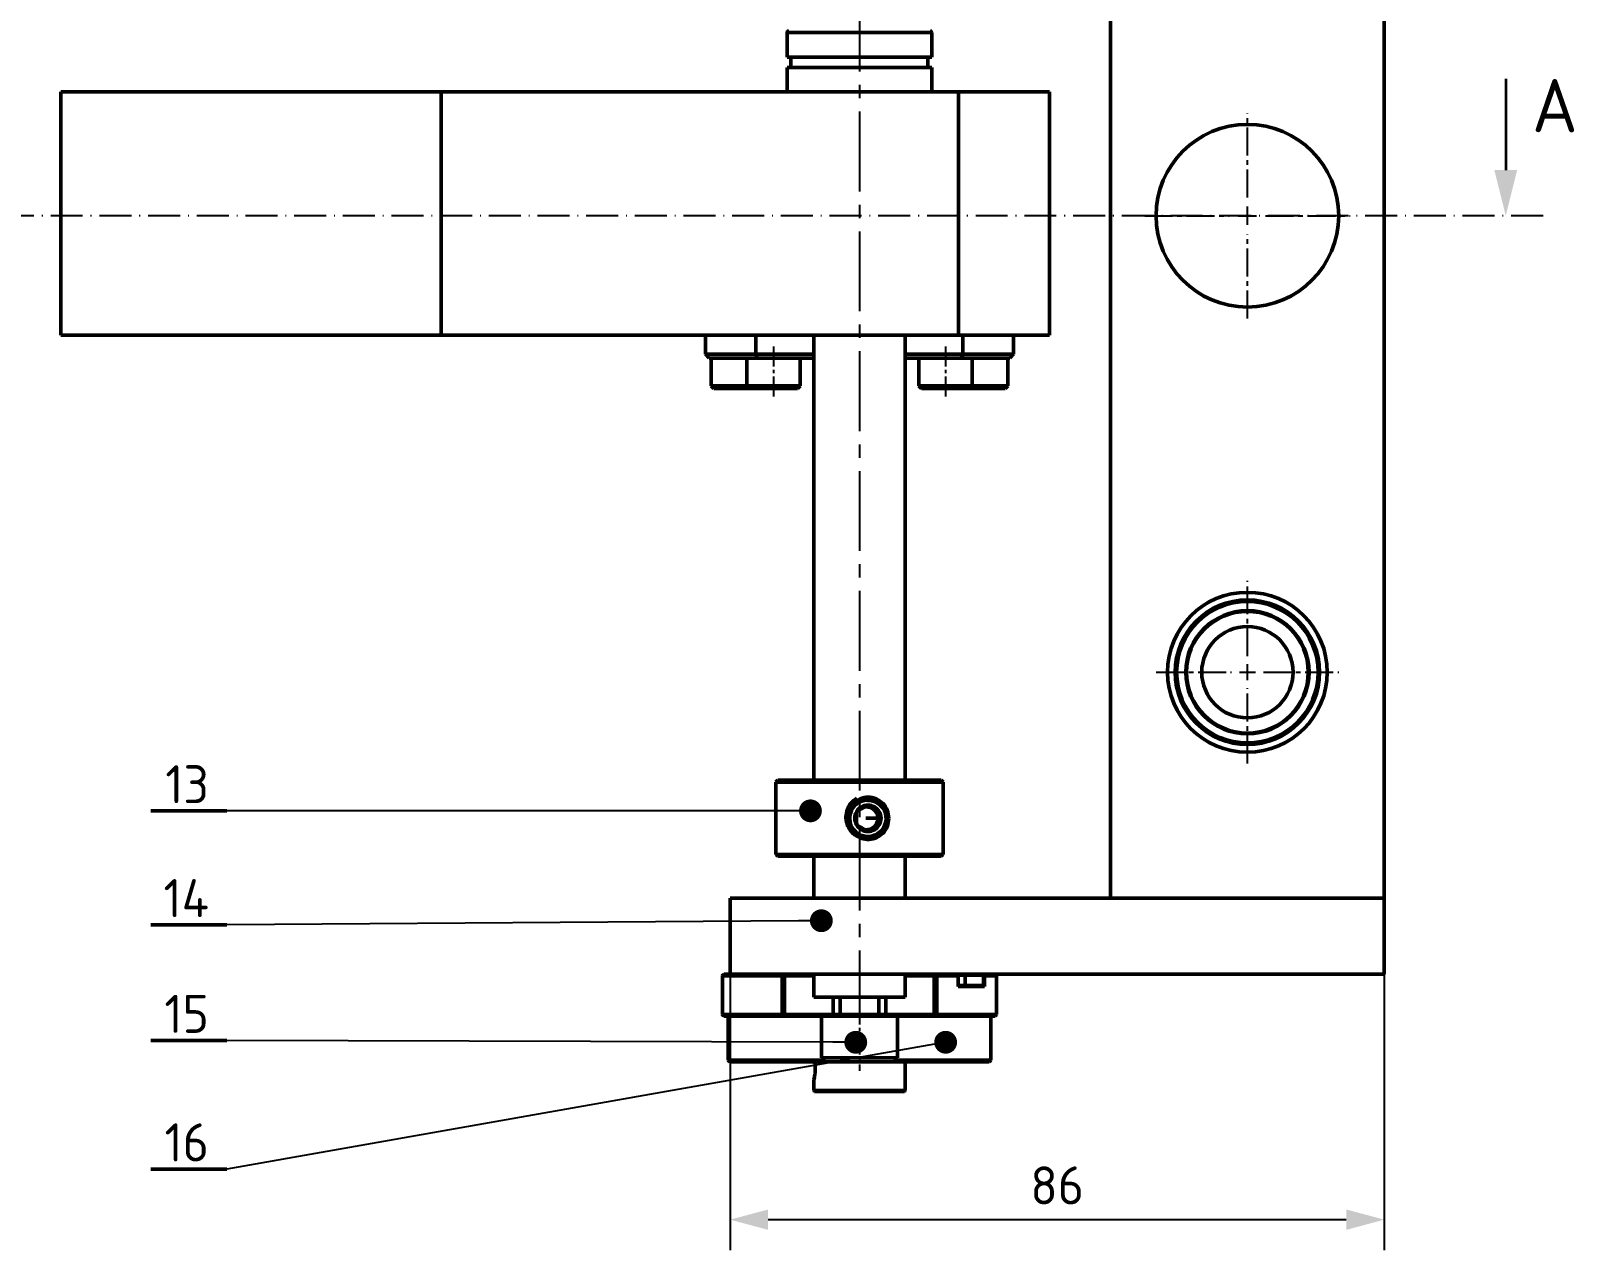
# Model space of a CAD drawing. Header units: millimetres. Extents: x 55 to 11032, y -227 to 3957.
# Drawn here: x 2270.9 to 2473.8, y 3379.3 to 3539.6 of the extents above; entities that cross this region are included whole.
import ezdxf
from ezdxf import colors
from ezdxf.entities.mleader import LeaderData, LeaderLine
from ezdxf.math import Vec2, Vec3

# ---------------------------------------------------------------- set-up
doc = ezdxf.new("R2010")
doc.units = ezdxf.units.MM
doc.header["$LTSCALE"] = 0.7
doc.header["$PDMODE"] = 35
doc.header["$PDSIZE"] = -4
doc.linetypes.add('ACAD_ISO10W100', pattern=[18, 12, -3, 0, -3])
doc.linetypes.add('CENTER2', pattern=[1.125, 0.75, -0.125, 0.125, -0.125])
doc.layers.get('0').update_dxf_attribs({"color": 255})
for name, color, linetype, lineweight in [('AM_5', 10, 'Continuous', 25), ('AMC_Contour', 7, 'Continuous', 50), ('CON', 7, 'Continuous', 50), ('DIM', 94, 'Continuous', 25), ('screw', 33, 'Continuous', 13)]:
    doc.layers.add(name, color=color, linetype=linetype, lineweight=lineweight)
doc.styles.add('TCVN-7284', font='tcvn+7284-2003r.ttf')
doc.styles.add('TCVN7824', font='tcvn+7284-2003r.ttf', dxfattribs={"height": 3.5})
doc.dimstyles.new('TCVN_ISO-25_RadiusDia', dxfattribs={"dimtxt": 2.5, "dimasz": 2.5, "dimexe": 2, "dimexo": 0, "dimgap": 1, "dimtad": 1, "dimtoh": 1, "dimtxsty": 'TCVN-7284', "dimblk": 'Arrow', "dimcen": 0, "dimclrd": 256, "dimclre": 256, "dimclrt": 256, "dimadec": 0, "dimazin": 0, "dimtfac": 1, "dimtofl": 0, "dimtmove": 1, "dimatfit": 0, "dimldrblk": 'Arrow', "dimfxl": 1, "dimlwd": -1, "dimlwe": -1, "dimarcsym": 0})

# ---------------------------------------------------------------- blocks, each defined once
blk = doc.blocks.new('_Dot')
at = {"color": 0, "linetype": 'ByBlock', "lineweight": -2}
blk.add_line((-0.5, 0), (-1, 0), dxfattribs=at)
at = {"color": 0, "linetype": 'ByBlock', "const_width": 0.5}
blk.add_lwpolyline([(-0.25, 0, 1), (0.25, 0, 1)], format="xyb", close=True, dxfattribs=at)
blk = doc.blocks.new('Arrow')
at = {"layer": 'DIM'}
blk.add_solid([(-1, 0.268), (-1, -0.268), (0, 0)], dxfattribs=at)
blk = doc.blocks.new('*D947')
at = {"layer": 'Defpoints', "color": 0, "ltscale": 0.2, "transparency": 16777216}
for p in [(2362.86, 3415.58), (2448.86, 3415.58), (2448.86, 3383.32)]:
    blk.add_point(p, dxfattribs=at)
at = {"layer": 'DIM', "ltscale": 0.2, "transparency": 16777216}
for p, q in [((2362.86, 3415.58), (2362.86, 3379.32)), ((2448.86, 3415.58), (2448.86, 3379.32)), ((2367.86, 3383.32), (2443.86, 3383.32))]:
    blk.add_line(p, q, dxfattribs=at)
at = {"layer": 'DIM', "ltscale": 0.2, "transparency": 16777216, "xscale": 5.000000000000284, "yscale": 5.000000000000284, "zscale": 5.000000000000284, "rotation": 180}
blk.add_blockref('Arrow', (2362.86, 3383.32), dxfattribs=at)
at = {"layer": 'DIM', "ltscale": 0.2, "transparency": 16777216, "xscale": 5.000000000000284, "yscale": 5.000000000000284, "zscale": 5.000000000000284}
blk.add_blockref('Arrow', (2448.86, 3383.32), dxfattribs=at)
at = {"layer": 'DIM', "ltscale": 0.2, "transparency": 16777216, "insert": (2405.86, 3387.82), "char_height": 5, "attachment_point": 5, "style": 'TCVN-7284'}
blk.add_mtext('86', dxfattribs=at)
blk = doc.blocks.new('*U903')
at = {"layer": 'AM_5', "color": 0, "linetype": 'CENTER2', "ltscale": 7, "transparency": 16777216}
for p, q in [((0, 2.1), (0, 12)), ((-12, 0), (-2.1, 0)), ((2.1, 0), (12, 0)), ((0, -12), (0, -2.1))]:
    blk.add_line(p, q, dxfattribs=at)
at = {"layer": 'AM_5', "color": 0, "linetype": 'Continuous', "ltscale": 7, "transparency": 16777216}
for p, q in [((-1.05, 0), (1.05, 0)), ((0, -1.05), (0, 1.05))]:
    blk.add_line(p, q, dxfattribs=at)
blk = doc.blocks.new('*U904')
at = {"layer": 'AM_5', "color": 0, "linetype": 'CENTER2', "ltscale": 7, "transparency": 16777216}
for p, q in [((0, 2.4), (0, 13.5)), ((-13.5, 0), (-2.4, 0)), ((2.4, 0), (13.5, 0)), ((0, -13.5), (0, -2.4))]:
    blk.add_line(p, q, dxfattribs=at)
at = {"layer": 'AM_5', "color": 0, "linetype": 'Continuous', "ltscale": 7, "transparency": 16777216}
for p, q in [((-1.2, 0), (1.2, 0)), ((0, -1.2), (0, 1.2))]:
    blk.add_line(p, q, dxfattribs=at)
blk = doc.blocks.new('*U921')
at = {"layer": 'AM_5', "color": 0, "linetype": 'CENTER2', "ltscale": 5, "transparency": 16777216}
blk.add_line((0, 4.35), (0, -4.35), dxfattribs=at)
blk = doc.blocks.new('*U922')
at = {"layer": 'AM_5', "color": 0, "linetype": 'CENTER2', "ltscale": 5, "transparency": 16777216}
blk.add_line((0, 3.4), (0, -3.4), dxfattribs=at)
blk = doc.blocks.new('*U923')
at = {"layer": 'AM_5', "color": 0, "linetype": 'CENTER2', "ltscale": 5, "transparency": 16777216}
blk.add_line((0, 3.4), (0, -3.4), dxfattribs=at)
blk = doc.blocks.new('*U926')
at = {"layer": 'AM_5', "color": 0, "linetype": 'CENTER2', "ltscale": 20, "transparency": 16777216}
blk.add_line((0, 40.14), (0, -158.43), dxfattribs=at)

msp = doc.modelspace()

# ---------------------------------------------------------------- linework, layer by layer
at = {"color": 4, "linetype": 'Continuous', "lineweight": 35}
msp.add_solid([(2464.831, 3515.277), (2463.331, 3521.277), (2466.331, 3521.277)], dxfattribs=at)
at = {"layer": 'AM_5', "color": 2, "linetype": 'ACAD_ISO10W100', "ltscale": 0.5}
msp.add_line((2469.745, 3515.277), (2253.985, 3515.277), dxfattribs=at)
at = {"layer": 'CON'}
for p, q in [((2412.865, 3605.577), (2412.865, 3425.577)), ((2448.865, 3605.577), (2448.865, 3425.577)), ((2370.365, 3539.377), (2370.365, 3536.127)), ((2370.365, 3539.377), (2389.365, 3539.377)), ((2389.365, 3536.127), (2389.365, 3539.377)), ((2370.365, 3536.127), (2385.103, 3536.127)), ((2370.365, 3534.777), (2370.365, 3531.577)), ((2370.365, 3534.777), (2389.365, 3534.777)), ((2370.865, 3536.127), (2370.865, 3534.777)), ((2385.103, 3536.127), (2389.365, 3536.127)), ((2388.865, 3534.777), (2388.865, 3536.127)), ((2389.365, 3531.577), (2389.365, 3534.777)), ((2274.865, 3531.577), (2274.865, 3499.577)), ((2274.865, 3531.577), (2324.865, 3531.577)), ((2324.865, 3531.577), (2324.865, 3499.577)), ((2392.865, 3531.577), (2324.865, 3531.577)), ((2392.865, 3499.577), (2392.865, 3531.577)), ((2392.865, 3531.577), (2404.865, 3531.577)), ((2404.865, 3531.577), (2404.865, 3499.577)), ((2324.865, 3499.577), (2274.865, 3499.577)), ((2392.865, 3499.577), (2324.865, 3499.577)), ((2359.615, 3499.577), (2359.615, 3497.077)), ((2359.615, 3497.077), (2360.115, 3496.577)), ((2359.615, 3497.077), (2366.261, 3497.077)), ((2366.455, 3496.577), (2360.115, 3496.577)), ((2360.365, 3492.927), (2360.365, 3496.577)), ((2365.051, 3496.577), (2367.365, 3496.577)), ((2365.051, 3492.927), (2365.051, 3496.577)), ((2360.715, 3492.577), (2360.365, 3492.927)), ((2360.365, 3492.927), (2367.365, 3492.927)), ((2360.715, 3492.577), (2367.015, 3492.577)), ((2365.401, 3492.577), (2365.051, 3492.927)), ((2365.051, 3492.927), (2372.051, 3492.927)), ((2365.401, 3492.577), (2371.701, 3492.577)), ((2296.707, 3437.055), (2286.707, 3437.055)), ((2296.707, 3422.086), (2286.707, 3422.086)), ((2296.707, 3406.871), (2286.707, 3406.871)), ((2296.707, 3389.973), (2286.707, 3389.973))]:
    msp.add_line(p, q, dxfattribs=at)
at = {"layer": 'CON', "color": 7, "linetype": 'Continuous'}
for p, q in [((2366.261, 3499.577), (2366.261, 3497.077)), ((2373.865, 3499.577), (2373.865, 3441.077)), ((2385.865, 3441.077), (2385.865, 3499.577)), ((2404.865, 3499.577), (2392.865, 3499.577)), ((2393.468, 3499.577), (2393.468, 3497.077)), ((2400.115, 3497.077), (2400.115, 3499.577)), ((2366.261, 3497.077), (2373.865, 3497.077)), ((2366.455, 3496.577), (2366.261, 3497.077)), ((2367.103, 3496.577), (2366.455, 3496.577)), ((2366.455, 3496.577), (2372.051, 3496.577)), ((2369.999, 3496.577), (2367.103, 3496.577)), ((2373.865, 3496.577), (2369.999, 3496.577)), ((2372.051, 3496.577), (2372.051, 3492.927)), ((2385.865, 3497.077), (2393.468, 3497.077)), ((2389.73, 3496.577), (2385.865, 3496.577)), ((2387.678, 3492.927), (2387.678, 3496.577)), ((2387.678, 3496.577), (2394.678, 3496.577)), ((2392.627, 3496.577), (2389.73, 3496.577)), ((2392.365, 3496.577), (2399.365, 3496.577)), ((2393.274, 3496.577), (2392.627, 3496.577)), ((2393.468, 3497.077), (2393.274, 3496.577)), ((2399.615, 3496.577), (2393.274, 3496.577)), ((2393.468, 3497.077), (2400.115, 3497.077)), ((2394.678, 3496.577), (2394.678, 3492.927)), ((2399.365, 3496.577), (2399.365, 3492.927)), ((2399.615, 3496.577), (2400.115, 3497.077)), ((2372.051, 3492.927), (2371.701, 3492.577)), ((2388.028, 3492.577), (2387.678, 3492.927)), ((2387.678, 3492.927), (2394.678, 3492.927)), ((2388.028, 3492.577), (2394.328, 3492.577)), ((2392.365, 3492.927), (2399.365, 3492.927)), ((2394.678, 3492.927), (2394.328, 3492.577)), ((2399.015, 3492.577), (2394.328, 3492.577)), ((2399.365, 3492.927), (2399.015, 3492.577)), ((2369.115, 3441.077), (2368.865, 3440.827)), ((2390.615, 3441.077), (2369.115, 3441.077)), ((2390.865, 3440.827), (2390.615, 3441.077)), ((2368.865, 3440.827), (2368.865, 3431.327)), ((2368.865, 3440.827), (2390.865, 3440.827)), ((2390.865, 3431.327), (2390.865, 3440.827)), ((2368.865, 3431.327), (2369.115, 3431.077)), ((2390.865, 3431.327), (2368.865, 3431.327)), ((2369.115, 3431.077), (2390.615, 3431.077)), ((2373.865, 3431.077), (2373.865, 3425.577)), ((2385.865, 3425.577), (2385.865, 3431.077)), ((2390.615, 3431.077), (2390.865, 3431.327)), ((2362.865, 3425.577), (2362.865, 3415.577)), ((2362.865, 3425.577), (2448.865, 3425.577)), ((2412.865, 3425.577), (2448.865, 3425.577)), ((2448.865, 3425.577), (2448.865, 3415.577)), ((2361.865, 3415.377), (2361.865, 3410.277)), ((2362.065, 3415.577), (2362.865, 3415.577)), ((2362.865, 3415.577), (2448.865, 3415.577)), ((2370.032, 3415.377), (2369.686, 3415.377)), ((2369.686, 3410.277), (2369.686, 3415.377)), ((2370.032, 3415.377), (2370.032, 3410.277)), ((2373.865, 3415.577), (2373.865, 3412.577)), ((2385.865, 3412.577), (2385.865, 3415.577)), ((2389.698, 3410.277), (2389.698, 3415.377)), ((2390.044, 3415.377), (2389.698, 3415.377)), ((2390.044, 3415.377), (2390.044, 3410.277)), ((2392.834, 3415.377), (2390.044, 3415.377)), ((2392.834, 3413.977), (2392.834, 3415.377)), ((2392.862, 3414.046), (2392.862, 3415.377)), ((2393.774, 3415.477), (2393.746, 3415.577)), ((2393.774, 3414.077), (2393.774, 3415.477)), ((2396.083, 3415.477), (2393.774, 3415.477)), ((2396.167, 3415.377), (2396.314, 3415.377)), ((2396.167, 3414.077), (2396.167, 3415.377)), ((2396.314, 3415.377), (2396.314, 3413.977)), ((2397.865, 3410.277), (2397.865, 3415.377)), ((2373.865, 3412.577), (2385.865, 3412.577)), ((2392.832, 3414.077), (2396.182, 3414.077)), ((2396.314, 3413.977), (2392.834, 3413.977)), ((2369.799, 3410.077), (2362.065, 3410.077)), ((2362.615, 3410.077), (2362.615, 3404.277)), ((2369.686, 3410.277), (2370.032, 3410.277)), ((2370.214, 3410.077), (2369.799, 3410.077)), ((2370.032, 3410.277), (2376.417, 3410.277)), ((2376.599, 3410.077), (2370.214, 3410.077)), ((2374.865, 3404.577), (2374.865, 3410.077)), ((2374.865, 3410.077), (2384.865, 3410.077)), ((2376.417, 3410.277), (2377.329, 3410.277)), ((2377.329, 3410.077), (2376.599, 3410.077)), ((2377.329, 3410.277), (2382.401, 3410.277)), ((2377.329, 3410.277), (2377.329, 3410.077)), ((2382.401, 3410.077), (2377.329, 3410.077)), ((2382.401, 3410.277), (2382.401, 3410.077)), ((2382.401, 3410.277), (2383.312, 3410.277)), ((2383.13, 3410.077), (2382.401, 3410.077)), ((2389.515, 3410.077), (2383.13, 3410.077)), ((2383.312, 3410.277), (2389.698, 3410.277)), ((2384.865, 3410.077), (2384.865, 3404.577)), ((2389.931, 3410.077), (2389.515, 3410.077)), ((2389.698, 3410.277), (2390.044, 3410.277)), ((2397.665, 3410.077), (2389.931, 3410.077)), ((2397.115, 3404.277), (2397.115, 3410.077)), ((2375.365, 3404.077), (2374.865, 3404.577)), ((2374.865, 3404.577), (2384.865, 3404.577)), ((2384.865, 3404.577), (2384.365, 3404.077)), ((2375.365, 3404.077), (2362.815, 3404.077)), ((2375.365, 3404.077), (2384.365, 3404.077)), ((2396.915, 3404.077), (2384.365, 3404.077)), ((2385.865, 3400.277), (2385.865, 3404.077)), ((2373.865, 3401.677), (2373.865, 3400.277)), ((2373.865, 3400.277), (2373.965, 3400.177)), ((2373.865, 3400.277), (2385.865, 3400.277)), ((2385.765, 3400.177), (2373.965, 3400.177)), ((2385.765, 3400.177), (2385.865, 3400.277))]:
    msp.add_line(p, q, dxfattribs=at)
at = {"layer": 'CON', "color": 7}
for p, q in [((2380.545, 3438.437), (2380.737, 3438.572)), ((2381.532, 3437.376), (2380.786, 3437.809)), ((2382.278, 3436.943), (2381.532, 3437.376)), ((2382.278, 3436.943), (2382.473, 3436.943)), ((2382.278, 3436.077), (2382.278, 3436.943)), ((2380.697, 3436.077), (2382.278, 3436.077)), ((2381.532, 3434.778), (2382.278, 3435.211)), ((2382.278, 3435.211), (2382.278, 3436.077)), ((2382.278, 3435.211), (2382.473, 3435.211)), ((2383.714, 3436.077), (2383.453, 3436.077)), ((2380.786, 3434.345), (2381.532, 3434.778))]:
    msp.add_line(p, q, dxfattribs=at)
at = {"layer": 'CON', "color": 8}
msp.add_line((2383.449, 3436.077), (2383.453, 3436.077), dxfattribs=at)
at = {"layer": 'CON', "color": 8, "linetype": 'Continuous'}
for p, q in [((2369.686, 3415.377), (2361.865, 3415.377)), ((2373.865, 3415.377), (2370.032, 3415.377)), ((2389.698, 3415.377), (2385.865, 3415.377)), ((2392.862, 3415.377), (2392.834, 3415.377)), ((2393.774, 3415.477), (2392.836, 3415.477)), ((2397.865, 3415.377), (2396.314, 3415.377)), ((2376.417, 3410.277), (2376.417, 3412.577)), ((2377.329, 3412.577), (2377.329, 3410.277)), ((2382.401, 3410.277), (2382.401, 3412.577)), ((2383.312, 3412.577), (2383.312, 3410.277)), ((2361.865, 3410.277), (2369.686, 3410.277)), ((2390.044, 3410.277), (2397.865, 3410.277)), ((2362.615, 3404.277), (2375.165, 3404.276)), ((2384.571, 3404.284), (2397.115, 3404.277))]:
    msp.add_line(p, q, dxfattribs=at)
at = {"layer": 'CON', "color": 7, "linetype": 'Continuous', "flags": 128}
for points in [[(2369.686, 3415.377), (2369.688, 3415.416), (2369.694, 3415.453), (2369.705, 3415.488), (2369.719, 3415.518), (2369.736, 3415.543), (2369.755, 3415.562), (2369.777, 3415.573), (2369.799, 3415.577)], [(2390.044, 3415.377), (2390.042, 3415.416), (2390.035, 3415.453), (2390.025, 3415.488), (2390.011, 3415.518), (2389.993, 3415.543), (2389.974, 3415.562), (2389.953, 3415.573), (2389.931, 3415.577)], [(2396.083, 3415.477), (2396.084, 3415.496), (2396.087, 3415.515), (2396.092, 3415.532), (2396.099, 3415.548), (2396.108, 3415.56), (2396.117, 3415.569), (2396.128, 3415.575), (2396.139, 3415.577)], [(2369.686, 3410.277), (2369.688, 3410.238), (2369.694, 3410.2), (2369.705, 3410.166), (2369.719, 3410.135), (2369.736, 3410.111), (2369.755, 3410.092), (2369.777, 3410.081), (2369.799, 3410.077)], [(2390.044, 3410.277), (2390.042, 3410.238), (2390.035, 3410.2), (2390.025, 3410.166), (2390.011, 3410.135), (2389.993, 3410.111), (2389.974, 3410.092), (2389.953, 3410.081), (2389.931, 3410.077)]]:
    msp.add_lwpolyline(points, dxfattribs=at)
at = {"layer": 'CON'}
msp.add_circle((2430.865, 3515.277), 12, dxfattribs=at)
at = {"layer": 'CON', "color": 7, "linetype": 'Continuous'}
for radius in [10.5, 9.5, 9.3, 8.1, 8, 6]:
    msp.add_circle((2430.865, 3455.277), radius, dxfattribs=at)
at = {"layer": 'CON'}
for centre, start, end in [((2370.565, 3539.377), 90, 180), ((2389.165, 3539.377), 0, 90)]:
    msp.add_arc(centre, 0.2, start, end, dxfattribs=at)
at = {"layer": 'CON', "color": 7}
for centre, radius, start, end in [((2380.938, 3436.064), 2.516, 0.2871, 340.52933), ((2380.975, 3436.084), 2.392, 100.36096, 34.41956), ((2380.998, 3436.077), 1.74, 150.15106, 209.84894), ((2380.796, 3436.08), 1.5, 138.56207, 152.93988), ((2380.983, 3436.088), 1.721, 90.05883, 150.20984), ((2380.786, 3436.092), 1.485, 59.84778, 101.71098), ((2380.712, 3436.024), 2.419, 83.62125, 93.95815), ((2380.98, 3436.096), 2.332, 44.8075, 89.97301), ((2380.979, 3436.088), 1.721, 29.79016, 89.94117), ((2380.777, 3436.078), 1.501, 359.94191, 59.79015), ((2380.964, 3436.077), 1.74, 330.15106, 29.84894), ((2381.106, 3435.84), 2.437, 40.90704, 51.19095), ((2380.795, 3436.074), 1.5, 207.78418, 221.24082), ((2380.983, 3436.066), 1.721, 209.79016, 269.94117), ((2380.979, 3436.066), 1.721, 270.05883, 330.20984), ((2380.777, 3436.075), 1.501, 300.20985, 0.05809), ((2380.786, 3436.062), 1.485, 257.62805, 300.15226)]:
    msp.add_arc(centre, radius, start, end, dxfattribs=at)
at = {"layer": 'CON', "color": 7, "linetype": 'Continuous'}
for centre, radius, start, end in [((2362.065, 3415.377), 0.2, 90, 180), ((2370.223, 3415.385), 0.192, 92.77315, 182.5276), ((2389.506, 3415.385), 0.192, 357.4724, 87.22685), ((2397.665, 3415.377), 0.2, 0, 90), ((2362.065, 3410.277), 0.2, 180, 270), ((2370.223, 3410.268), 0.192, 177.4724, 267.22685), ((2376.609, 3410.268), 0.192, 177.4724, 267.22685), ((2383.121, 3410.268), 0.192, 272.77315, 2.5276), ((2389.506, 3410.268), 0.192, 272.77315, 2.5276), ((2397.665, 3410.277), 0.2, 270, 0), ((2362.815, 3404.277), 0.2, 180, 270), ((2396.915, 3404.277), 0.2, 270, 0)]:
    msp.add_arc(centre, radius, start, end, dxfattribs=at)
at = {"layer": 'CON', "color": 7}
for points, knots in [([(2383.714, 3436.077), (2383.671, 3436.44), (2383.585, 3437.164), (2382.981, 3438.094), (2382.225, 3438.593), (2381.541, 3438.809), (2381.005, 3438.866), (2380.466, 3438.81), (2379.774, 3438.59), (2378.989, 3438.09), (2378.478, 3437.315), (2378.259, 3436.622), (2378.186, 3435.897), (2378.378, 3434.99), (2378.99, 3434.067), (2379.769, 3433.56), (2380.464, 3433.345), (2381.004, 3433.289), (2381.541, 3433.343), (2382.225, 3433.559), (2382.979, 3434.061), (2383.586, 3434.989), (2383.671, 3435.713), (2383.714, 3436.077)], [0, 0, 0, 0, 0.0626387, 0.1247605, 0.1875809, 0.2192108, 0.249932, 0.2807569, 0.3125454, 0.3748751, 0.4375001, 0.4689049, 0.4999691, 0.5627824, 0.624794, 0.6872779, 0.7190476, 0.7500188, 0.7808353, 0.8123752, 0.8751735, 0.9373407, 1, 1, 1, 1]), ([(2379.509, 3438.711), (2379.245, 3438.514), (2378.72, 3438.123), (2378.227, 3437.245), (2378.057, 3436.375), (2378.129, 3435.622), (2378.331, 3435.007), (2378.667, 3434.444), (2379.055, 3434.068), (2379.374, 3433.816), (2379.548, 3433.758), (2379.633, 3433.73)], [0, 0, 0, 0, 0.1616183, 0.3215108, 0.4843174, 0.5916684, 0.6908509, 0.8012343, 0.9104378, 0.9561771, 1, 1, 1, 1]), ([(2379.489, 3436.943), (2379.48, 3436.621), (2379.464, 3436.041), (2379.481, 3435.467), (2379.489, 3435.211)], [0, 0, 0, 0, 0.5538811, 1, 1, 1, 1]), ([(2380.981, 3437.809), (2380.695, 3437.648), (2380.179, 3437.358), (2379.702, 3437.071), (2379.489, 3436.943)], [0, 0, 0, 0, 0.5538811, 1, 1, 1, 1]), ([(2380.952, 3433.429), (2381.022, 3433.425), (2381.27, 3433.409), (2381.737, 3433.544), (2382.272, 3433.796), (2382.784, 3434.224), (2383.174, 3434.762), (2383.356, 3435.27), (2383.425, 3435.652), (2383.455, 3436.035), (2383.396, 3436.544), (2383.207, 3437.055), (2383.026, 3437.322), (2382.948, 3437.436)], [0, 0, 0, 0, 0.038309, 0.1349468, 0.2596569, 0.3593282, 0.4950553, 0.6160587, 0.6491806, 0.7061199, 0.8242015, 0.9250541, 1, 1, 1, 1]), ([(2382.473, 3436.943), (2382.187, 3437.104), (2381.671, 3437.394), (2381.194, 3437.681), (2380.981, 3437.809)], [0, 0, 0, 0, 0.5538811, 1, 1, 1, 1]), ([(2382.473, 3435.211), (2382.464, 3435.532), (2382.448, 3436.113), (2382.465, 3436.687), (2382.473, 3436.943)], [0, 0, 0, 0, 0.55388111, 1, 1, 1, 1]), ([(2379.489, 3435.211), (2379.757, 3435.05), (2380.241, 3434.76), (2380.753, 3434.473), (2380.981, 3434.345)], [0, 0, 0, 0, 0.55388111, 1, 1, 1, 1]), ([(2380.981, 3434.345), (2381.249, 3434.506), (2381.733, 3434.796), (2382.244, 3435.083), (2382.473, 3435.211)], [0, 0, 0, 0, 0.5538811, 1, 1, 1, 1])]:
    msp.add_open_spline(points, degree=3, knots=knots, dxfattribs=at)
at = {"layer": 'CON', "color": 7, "linetype": 'Continuous'}
for points, knots in [([(2392.834, 3415.377), (2392.833, 3415.399), (2392.829, 3415.443), (2392.803, 3415.503), (2392.764, 3415.548), (2392.72, 3415.573), (2392.69, 3415.576), (2392.678, 3415.577)], [0, 0, 0, 0, 0.2117291, 0.4229064, 0.6347412, 0.8489346, 1, 1, 1, 1]), ([(2392.859, 3415.377), (2392.86, 3415.389), (2392.862, 3415.427), (2392.837, 3415.486), (2392.791, 3415.54), (2392.735, 3415.572), (2392.695, 3415.574), (2392.678, 3415.575)], [0, 0, 0, 0, 0.1170124, 0.371882, 0.6019023, 0.8227375, 1, 1, 1, 1]), ([(2396.167, 3415.377), (2396.167, 3415.384), (2396.166, 3415.402), (2396.156, 3415.43), (2396.137, 3415.456), (2396.112, 3415.474), (2396.092, 3415.476), (2396.083, 3415.477)], [0, 0, 0, 0, 0.1309309, 0.3450836, 0.5623634, 0.7812083, 1, 1, 1, 1]), ([(2396.139, 3415.577), (2396.159, 3415.575), (2396.199, 3415.57), (2396.252, 3415.535), (2396.291, 3415.483), (2396.312, 3415.427), (2396.314, 3415.391), (2396.314, 3415.377)], [0, 0, 0, 0, 0.2176387, 0.4358515, 0.6533041, 0.8683427, 1, 1, 1, 1]), ([(2392.834, 3413.977), (2392.835, 3413.977), (2392.843, 3413.989), (2392.855, 3414.012), (2392.864, 3414.036), (2392.862, 3414.045), (2392.862, 3414.046)], [0, 0, 0, 0, 0.0195027, 0.46754, 0.9715203, 1, 1, 1, 1]), ([(2396.182, 3414.077), (2396.19, 3414.076), (2396.207, 3414.075), (2396.236, 3414.063), (2396.268, 3414.042), (2396.296, 3414.012), (2396.309, 3413.989), (2396.314, 3413.977), (2396.314, 3413.977)], [0, 0, 0, 0, 0.1398878, 0.27911649, 0.47547228, 0.74757329, 0.9894704, 1, 1, 1, 1]), ([(2373.865, 3401.677), (2373.869, 3401.693), (2373.877, 3401.725), (2373.935, 3401.975), (2374.001, 3402.346), (2374.051, 3402.819), (2374.06, 3403.326), (2374.031, 3403.769), (2373.997, 3403.988), (2373.983, 3404.077)], [0, 0, 0, 0, 0.1486259, 0.2971467, 0.4484199, 0.6018968, 0.7522705, 0.899031, 1, 1, 1, 1])]:
    msp.add_open_spline(points, degree=3, knots=knots, dxfattribs=at)
at = {"layer": 'screw', "color": 4, "linetype": 'Continuous', "lineweight": 35}
msp.add_line((2464.831, 3533.277), (2464.831, 3521.277), dxfattribs=at)

# ---------------------------------------------------------------- block references
at = {"layer": 'AM_5', "linetype": 'CENTER2', "ltscale": 20}
msp.add_blockref('*U926', (2379.865, 3567.577), dxfattribs=at)
at = {"layer": 'AM_5', "linetype": 'CENTER2', "ltscale": 7}
for name, p in [('*U904', (2430.865, 3515.277)), ('*U903', (2430.865, 3455.277))]:
    msp.add_blockref(name, p, dxfattribs=at)
at = {"layer": 'AM_5', "linetype": 'CENTER2', "ltscale": 5}
for name, p in [('*U923', (2368.551, 3494.677)), ('*U922', (2391.178, 3494.677)), ('*U921', (2379.865, 3407.227))]:
    msp.add_blockref(name, p, dxfattribs=at)

# ---------------------------------------------------------------- texts
at = {"layer": 'AMC_Contour', "extrusion": (0, 0, -1), "insert": (2474.296, 3533.254), "char_height": 7, "attachment_point": 1, "text_direction": (-1, 0, 0), "style": 'TCVN-7284'}
msp.add_mtext_dynamic_manual_height_columns('A', width=15.55743, gutter_width=35, heights=[0], dxfattribs=at)

# ---------------------------------------------------------------- dimensions: what is measured, and where the dimension line sits
at = {"layer": 'DIM', "ltscale": 0.2}
dim = msp.add_linear_dim(base=(2448.865, 3383.315), p1=(2362.865, 3415.577), p2=(2448.865, 3415.577), dimstyle='TCVN_ISO-25_RadiusDia', override={"dimscale": 2, "dimtmove": 1}, dxfattribs=at)
dim.commit()
dim.dimension.update_dxf_attribs({"geometry": '*D947', "text_midpoint": (2405.865, 3387.815)})

# ---------------------------------------------------------------- leaders
at = {"layer": 'AM_5', "ltscale": 0.2}
ml = msp.add_multileader_mtext('Standard', dxfattribs=at)
ml.set_content('13', color=256, style='TCVN7824')
ml.set_leader_properties()
ml.set_arrow_properties(name='DOT')
ml.build(insert=Vec2(0, 0))
ml.multileader.update_dxf_attribs({"text_left_attachment_type": 6, "text_right_attachment_type": 6, "dogleg_length": 0.36, "arrow_head_size": 3})
ctx = ml.context
ctx.base_point, ctx.char_height, ctx.arrow_head_size, ctx.plane_origin = Vec3(2287.347, 3437.055), 5, 3, Vec3(2373.423, 3437.055)
ctx.left_attachment, ctx.right_attachment, ctx.text_align_type = 6, 6, 2
notes = []
notes.append((ctx, [(0, (1, 1, 0), (2296.707, 3437.055), (-1, 0), 0.36, [(0, [(2373.423, 3437.055)], 0, [])])]))
ctx.mtext.insert, ctx.mtext.alignment, ctx.mtext.flow_direction = Vec3(2294.347, 3443.055), 3, 5
ml = msp.add_multileader_mtext('Standard', dxfattribs=at)
ml.set_content('14', color=256, style='TCVN7824')
ml.set_leader_properties()
ml.set_arrow_properties(name='DOT')
ml.build(insert=Vec2(0, 0))
ml.multileader.update_dxf_attribs({"text_left_attachment_type": 6, "text_right_attachment_type": 6, "dogleg_length": 0.36, "arrow_head_size": 3})
ctx = ml.context
ctx.base_point, ctx.char_height, ctx.arrow_head_size, ctx.plane_origin = Vec3(2286.847, 3422.086), 5, 3, Vec3(2374.856, 3422.055)
ctx.left_attachment, ctx.right_attachment, ctx.text_align_type = 6, 6, 2
notes.append((ctx, [(0, (1, 1, 0), (2296.707, 3422.086), (-1, 0), 0.36, [(0, [(2374.856, 3422.614)], 0, [])])]))
ctx.mtext.insert, ctx.mtext.alignment, ctx.mtext.flow_direction = Vec3(2294.347, 3428.086), 3, 5
ml = msp.add_multileader_mtext('Standard', dxfattribs=at)
ml.set_content('15', color=256, style='TCVN7824')
ml.set_leader_properties()
ml.set_arrow_properties(name='DOT')
ml.build(insert=Vec2(0, 0))
ml.multileader.update_dxf_attribs({"text_left_attachment_type": 6, "text_right_attachment_type": 6, "dogleg_length": 0.36, "arrow_head_size": 3})
ctx = ml.context
ctx.base_point, ctx.char_height, ctx.arrow_head_size, ctx.plane_origin = Vec3(2287.347, 3406.871), 5, 3, Vec3(2371.048, 3407.055)
ctx.left_attachment, ctx.right_attachment, ctx.text_align_type = 6, 6, 2
notes.append((ctx, [(0, (1, 1, 0), (2296.707, 3406.871), (-1, 0), 0.36, [(0, [(2379.381, 3406.637)], 0, [])])]))
ctx.mtext.insert, ctx.mtext.alignment, ctx.mtext.flow_direction = Vec3(2294.347, 3412.871), 3, 5
ml = msp.add_multileader_mtext('Standard', dxfattribs=at)
ml.set_content('16', color=256, style='TCVN7824')
ml.set_leader_properties()
ml.set_arrow_properties(name='DOT')
ml.build(insert=Vec2(0, 0))
ml.multileader.update_dxf_attribs({"text_left_attachment_type": 6, "text_right_attachment_type": 6, "dogleg_length": 0.36, "arrow_head_size": 3})
ctx = ml.context
ctx.base_point, ctx.char_height, ctx.arrow_head_size, ctx.plane_origin = Vec3(2287.347, 3389.973), 5, 3, Vec3(2391.197, 3406.637)
ctx.left_attachment, ctx.right_attachment, ctx.text_align_type = 6, 6, 2
notes.append((ctx, [(0, (1, 1, 0), (2296.707, 3389.973), (-1, 0), 0.36, [(0, [(2391.197, 3406.637)], 0, [])])]))
ctx.mtext.insert, ctx.mtext.alignment, ctx.mtext.flow_direction = Vec3(2294.347, 3395.973), 3, 5
for ctx, leaders in notes:
    for number, flags, end, landing, length, lines in leaders:
        leader = LeaderData()
        leader.index, (leader.has_last_leader_line, leader.has_dogleg_vector, leader.attachment_direction) = number, flags
        leader.last_leader_point, leader.dogleg_vector, leader.dogleg_length = Vec3(end), Vec3(landing), length
        for number, points, colour, breaks in lines:
            line = LeaderLine()
            line.index, line.vertices, line.color, line.breaks = number, Vec3.list(points), colors.encode_raw_color(colour), breaks
            leader.lines.append(line)
        ctx.leaders.append(leader)

doc.saveas('drawing.dxf')
